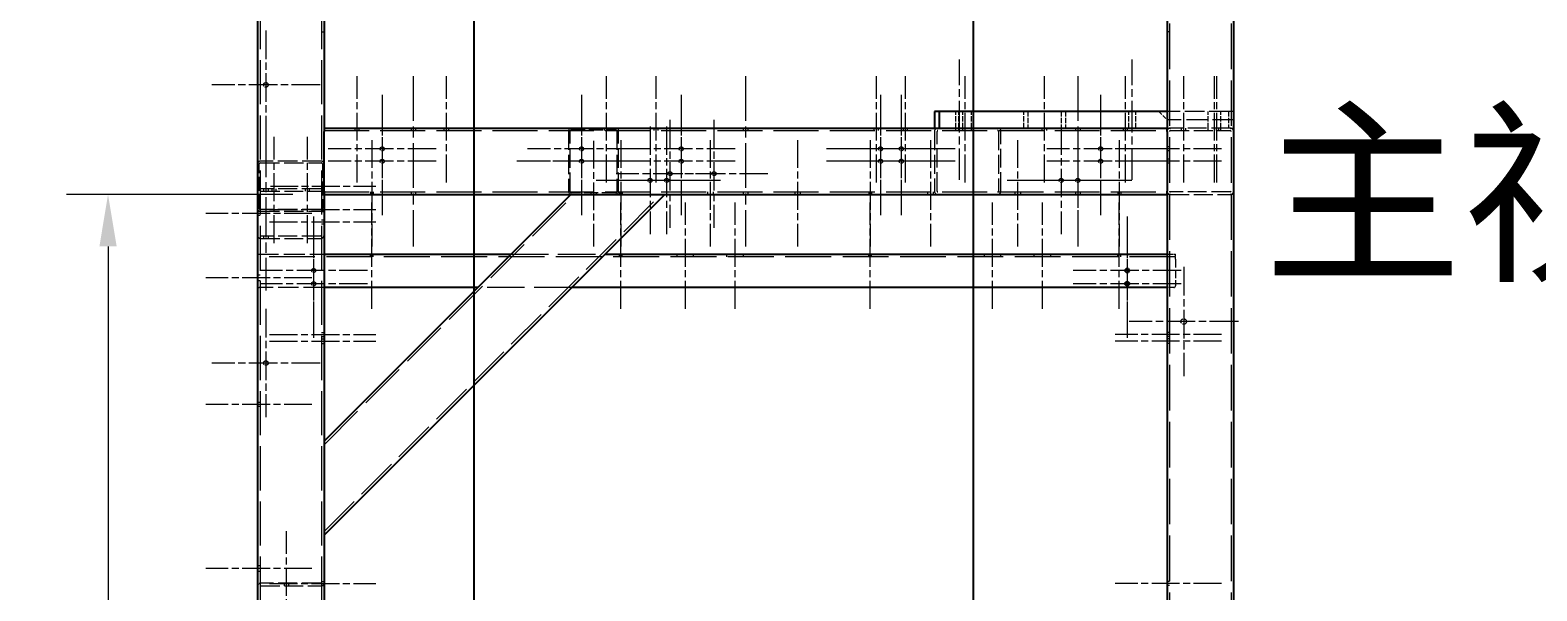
# Model space of a CAD drawing. Header units: millimetres. Extents: x 150 to 14713, y 137 to 10363.
# Drawn here: x 3508 to 5322, y 5110 to 5785 of the extents above; entities that cross this region are included whole.
import ezdxf

# ---------------------------------------------------------------- set-up
doc = ezdxf.new("R2010")
doc.units = ezdxf.units.MM
doc.header["$LTSCALE"] = 25
doc.linetypes.add('CHAIN', pattern=[0.3543, 0.2362, -0.0295, 0.0591, -0.0295])
doc.linetypes.add('DASHED', pattern=[0.2067, 0.1654, -0.0413])
for name, color, linetype, lineweight, true_color in [('中心标记 (ISO)', 1, 'CHAIN', 18, 0xff0000), ('中心线 (ISO)', 1, 'CHAIN', 18, 0xff0000), ('剖切线 (ISO)', 7, 'CHAIN', 25, 0x008000), ('尺寸 (ISO)', 7, 'Continuous', 18, 0x008000), ('符号 (ISO)', 7, 'Continuous', 18, 0x008000), ('隐藏 (ISO)', 5, 'DASHED', 18, 0x0000ff)]:
    doc.layers.add(name, color=color, linetype=linetype, lineweight=lineweight, true_color=true_color)
doc.layers.add('可见 (ISO)', color=7, linetype='Continuous', lineweight=25)
doc.styles.add('最新国标', font='simfang.ttf')
doc.styles.add('注释文本 (ISO)', font='simfang.ttf')
doc.dimstyles.new('默认 (GB)', dxfattribs={"dimscale": 25, "dimtxt": 2.8, "dimasz": 2.5, "dimexe": 2, "dimexo": 1.5, "dimgap": 0.5, "dimtad": 1, "dimtoh": 1, "dimdsep": 46, "dimtxsty": '最新国标', "dimcen": 0.09, "dimdle": 10, "dimclrd": 256, "dimclre": 256, "dimclrt": 256, "dimaunit": 1, "dimadec": 3, "dimazin": 2, "dimtfac": 0.535714, "dimtdec": 3, "dimtmove": 0, "dimatfit": 3, "dimfxl": 0, "dimtolj": 1, "dimlwd": -1, "dimlwe": -1, "dimarcsym": 0})

# ---------------------------------------------------------------- blocks, each defined once
blk = doc.blocks.new('二维转换剖视图0')
at = {"layer": '剖切线 (ISO)', "linetype": 'CHAIN', "ltscale": 16.648607}
blk.add_line((161.668, 256.182), (161.668, 169.703), dxfattribs=at)
blk = doc.blocks.new('二维转换剖视图2')
at = {"layer": '剖切线 (ISO)', "linetype": 'CHAIN', "ltscale": 16.740433}
blk.add_line((185.725, 256.208), (185.725, 169.24), dxfattribs=at)
blk = doc.blocks.new('*D16')
at = {"layer": 'Defpoints', "color": 0, "transparency": 16777216}
for p in [(3861.4, 5586.8), (3601.4, 4337.8), (3842.6, 4337.8)]:
    blk.add_point(p, dxfattribs=at)
at = {"layer": '尺寸 (ISO)', "color": 116, "true_color": 0x00803f, "transparency": 16777216}
for p, q in [((3823.9, 5586.8), (3551.4, 5586.8)), ((3601.4, 5524.3), (3601.4, 4400.3)), ((3805.1, 4337.8), (3551.4, 4337.8))]:
    blk.add_line(p, q, dxfattribs=at)
for points in [[(3591, 5524.3), (3611.8, 5524.3), (3601.4, 5586.8)], [(3591, 4400.3), (3611.8, 4400.3), (3601.4, 4337.8)]]:
    blk.add_solid(points, dxfattribs=at)
at = {"layer": '尺寸 (ISO)', "transparency": 16777216, "insert": (3553.5, 4962.3), "char_height": 70, "attachment_point": 5, "rotation": 90, "style": '最新国标'}
blk.add_mtext('\\A1;1249', dxfattribs=at)

msp = doc.modelspace()

# ---------------------------------------------------------------- linework, layer by layer
at = {"layer": '中心标记 (ISO)', "ltscale": 5.800403}
for p, q in [((3791.428, 5784.045), (3791.428, 5653.545)), ((3856.678, 5718.795), (3726.178, 5718.795)), ((3791.428, 5449.045), (3791.428, 5318.545)), ((3856.678, 5383.795), (3726.178, 5383.795))]:
    msp.add_line(p, q, dxfattribs=at)
at = {"layer": '中心标记 (ISO)', "ltscale": 5.774489}
for p, q in [((3931.428, 5706.753), (3931.428, 5576.836)), ((4171.428, 5706.753), (4171.428, 5576.836)), ((4291.428, 5706.753), (4291.428, 5576.836)), ((4531.428, 5706.753), (4531.428, 5576.836)), ((4556.428, 5706.753), (4556.428, 5576.836)), ((4796.428, 5706.753), (4796.428, 5576.836)), ((3931.428, 5691.753), (3931.428, 5561.836)), ((4171.428, 5691.753), (4171.428, 5561.836)), ((4291.428, 5691.753), (4291.428, 5561.836)), ((4531.428, 5691.753), (4531.428, 5561.836)), ((4556.428, 5691.753), (4556.428, 5561.836)), ((4796.428, 5691.753), (4796.428, 5561.836)), ((4253.928, 5668.753), (4253.928, 5538.836)), ((4273.928, 5668.753), (4273.928, 5538.836)), ((4277.928, 5676.753), (4277.928, 5546.836)), ((4330.928, 5676.753), (4330.928, 5546.836)), ((4748.928, 5668.753), (4748.928, 5538.836)), ((4768.928, 5668.753), (4768.928, 5538.836)), ((3996.386, 5641.795), (3866.469, 5641.795)), ((4236.386, 5641.795), (4106.469, 5641.795)), ((4356.386, 5641.795), (4226.469, 5641.795)), ((4596.386, 5641.795), (4466.469, 5641.795)), ((4621.386, 5641.795), (4491.469, 5641.795)), ((4861.386, 5641.795), (4731.469, 5641.795)), ((3996.386, 5626.795), (3866.469, 5626.795)), ((4236.386, 5626.795), (4106.469, 5626.795)), ((4356.386, 5626.795), (4226.469, 5626.795)), ((4596.386, 5626.795), (4466.469, 5626.795)), ((4621.386, 5626.795), (4491.469, 5626.795)), ((4861.386, 5626.795), (4731.469, 5626.795)), ((4342.886, 5611.795), (4212.969, 5611.795)), ((4395.886, 5611.795), (4265.969, 5611.795)), ((4318.886, 5603.795), (4188.969, 5603.795)), ((4338.886, 5603.795), (4208.969, 5603.795)), ((4813.886, 5603.795), (4683.969, 5603.795)), ((4833.886, 5603.795), (4703.969, 5603.795)), ((3848.928, 5560.253), (3848.928, 5430.336)), ((4828.428, 5560.253), (4828.428, 5430.336)), ((3848.928, 5544.253), (3848.928, 5414.336)), ((4828.428, 5544.253), (4828.428, 5414.336)), ((3913.886, 5495.295), (3783.969, 5495.295)), ((3913.886, 5479.295), (3783.969, 5479.295)), ((4893.386, 5495.295), (4763.469, 5495.295)), ((4893.386, 5479.295), (4763.469, 5479.295))]:
    msp.add_line(p, q, dxfattribs=at)
at = {"layer": '中心标记 (ISO)', "ltscale": 5.851385}
for p, q in [((4896.428, 5499.618), (4896.428, 5367.971)), ((4962.251, 5433.795), (4830.604, 5433.795))]:
    msp.add_line(p, q, dxfattribs=at)
at = {"layer": '中心线 (ISO)', "ltscale": 6.444903}
for p, q in [((4626.428, 5604.295), (4626.428, 5749.295)), ((4834.428, 5604.295), (4834.428, 5749.295))]:
    msp.add_line(p, q, dxfattribs=at)
at = {"layer": '中心线 (ISO)', "ltscale": 5.689282}
for p, q in [((3901.428, 5601.295), (3901.428, 5729.295)), ((4008.928, 5601.295), (4008.928, 5729.295)), ((4201.428, 5601.295), (4201.428, 5729.295)), ((4261.428, 5601.295), (4261.428, 5729.295)), ((4526.428, 5601.295), (4526.428, 5729.295)), ((4561.428, 5601.295), (4561.428, 5729.295)), ((4633.428, 5601.295), (4633.428, 5729.295)), ((4728.928, 5601.295), (4728.928, 5729.295)), ((4826.428, 5601.295), (4826.428, 5729.295)), ((4896.428, 5601.295), (4896.428, 5729.295)), ((4933.428, 5601.295), (4933.428, 5729.295)), ((4936.428, 5601.295), (4936.428, 5729.295)), ((3801.428, 5528.295), (3801.428, 5656.295)), ((3841.428, 5528.295), (3841.428, 5656.295)), ((3918.928, 5652.295), (3918.928, 5524.295)), ((4218.928, 5652.295), (4218.928, 5524.295)), ((4326.428, 5652.295), (4326.428, 5524.295)), ((4431.428, 5652.295), (4431.428, 5524.295)), ((4518.928, 5652.295), (4518.928, 5524.295)), ((4591.428, 5652.295), (4591.428, 5524.295)), ((4696.428, 5652.295), (4696.428, 5524.295)), ((4941.928, 5641.795), (4813.928, 5641.795)), ((4818.928, 5652.295), (4818.928, 5524.295)), ((4941.928, 5626.795), (4813.928, 5626.795)), ((3918.928, 5449.295), (3918.928, 5577.295)), ((4218.928, 5449.295), (4218.928, 5577.295)), ((4296.428, 5449.295), (4296.428, 5577.295)), ((4356.428, 5449.295), (4356.428, 5577.295)), ((4518.928, 5449.295), (4518.928, 5577.295)), ((4666.428, 5449.295), (4666.428, 5577.295)), ((4726.428, 5449.295), (4726.428, 5577.295)), ((4818.928, 5449.295), (4818.928, 5577.295)), ((3846.928, 5563.795), (3718.928, 5563.795)), ((3795.928, 5568.795), (3923.928, 5568.795)), ((3795.928, 5553.795), (3923.928, 5553.795)), ((3846.928, 5486.295), (3718.928, 5486.295)), ((3795.928, 5418.295), (3923.928, 5418.295)), ((3795.928, 5410.295), (3923.928, 5410.295)), ((4941.928, 5418.295), (4813.928, 5418.295)), ((4941.928, 5410.295), (4813.928, 5410.295)), ((3846.928, 5333.795), (3718.928, 5333.795)), ((3816.428, 5053.295), (3816.428, 5181.295)), ((3846.928, 5136.295), (3718.928, 5136.295)), ((3795.928, 5118.295), (3923.928, 5118.295)), ((4941.928, 5118.295), (4813.928, 5118.295))]:
    msp.add_line(p, q, dxfattribs=at)
at = {"layer": '中心线 (ISO)', "ltscale": 9.111801}
for p, q in [((3968.928, 5729.295), (3968.928, 5524.295)), ((4368.928, 5729.295), (4368.928, 5524.295)), ((4768.928, 5729.295), (4768.928, 5524.295))]:
    msp.add_line(p, q, dxfattribs=at)
at = {"layer": '中心线 (ISO)', "ltscale": 8.222835}
msp.add_line((3791.428, 5656.295), (3791.428, 5471.295), dxfattribs=at)
at = {"layer": '中心线 (ISO)', "ltscale": 5.644834}
for p, q in [((4185.928, 5651.295), (4185.928, 5524.295)), ((4220.428, 5626.795), (4093.428, 5626.795)), ((3796.928, 5596.795), (3923.928, 5596.795))]:
    msp.add_line(p, q, dxfattribs=at)
at = {"layer": '可见 (ISO)'}
for p, q in [((3781.428, 6279.795), (3781.428, 4353.795)), ((3861.428, 6203.795), (3861.428, 5666.795)), ((4876.428, 6203.795), (4876.428, 5666.795)), ((4956.428, 6203.795), (4956.428, 4433.795)), ((4602.428, 5686.795), (4596.428, 5686.795)), ((4596.428, 5686.795), (4596.428, 5666.795)), ((4876.428, 5686.795), (4602.428, 5686.795)), ((4602.428, 5666.795), (4602.428, 5686.795)), ((3861.428, 5666.795), (3861.428, 5662.795)), ((3861.428, 5666.795), (4876.428, 5666.795)), ((3861.428, 5590.795), (3861.428, 5662.795)), ((4876.428, 5662.795), (4876.428, 5666.795)), ((4876.428, 5662.795), (4876.428, 5590.795)), ((3861.428, 5590.795), (3861.428, 5586.795)), ((4876.428, 5586.795), (4876.428, 5590.795)), ((3861.428, 5176.673), (4271.55, 5586.795)), ((3861.428, 5289.81), (4158.413, 5586.795)), ((3861.428, 5586.795), (4876.428, 5586.795)), ((3861.428, 5586.795), (3861.428, 4433.795)), ((4876.428, 5586.795), (4876.428, 4433.795)), ((3861.428, 5514.795), (4086.413, 5514.795)), ((4199.55, 5514.795), (4876.428, 5514.795)), ((4046.413, 5474.795), (3861.428, 5474.795)), ((4876.428, 5474.795), (4159.55, 5474.795))]:
    msp.add_line(p, q, dxfattribs=at)
for centre in [(4828.428, 5495.295), (4828.428, 5479.295)]:
    msp.add_circle(centre, 2.459, dxfattribs=at)
at = {"layer": '隐藏 (ISO)', "ltscale": 12.85221}
for p, q in [((3784.428, 6279.795), (3784.428, 4353.795)), ((3858.428, 6279.795), (3858.428, 4353.795))]:
    msp.add_line(p, q, dxfattribs=at)
at = {"layer": '隐藏 (ISO)', "ltscale": 13.25951}
for p, q in [((4879.428, 6203.795), (4879.428, 4353.795)), ((4953.428, 6203.795), (4953.428, 4353.795))]:
    msp.add_line(p, q, dxfattribs=at)
at = {"layer": '隐藏 (ISO)', "ltscale": 0.228464}
for p, q in [((3858.428, 5782.545), (3861.428, 5782.545)), ((4879.428, 5782.545), (4876.428, 5782.545)), ((3898.969, 5663.795), (3898.969, 5666.795)), ((3903.886, 5663.795), (3903.886, 5666.795)), ((3966.178, 5666.795), (3966.178, 5663.795)), ((3971.678, 5666.795), (3971.678, 5663.795)), ((4006.178, 5663.795), (4006.178, 5666.795)), ((4011.678, 5663.795), (4011.678, 5666.795)), ((4198.969, 5663.795), (4198.969, 5666.795)), ((4203.886, 5663.795), (4203.886, 5666.795)), ((4258.969, 5663.795), (4258.969, 5666.795)), ((4263.886, 5663.795), (4263.886, 5666.795)), ((4366.178, 5666.795), (4366.178, 5663.795)), ((4371.678, 5666.795), (4371.678, 5663.795)), ((4523.969, 5663.795), (4523.969, 5666.795)), ((4528.886, 5663.795), (4528.886, 5666.795)), ((4558.969, 5663.795), (4558.969, 5666.795)), ((4563.886, 5663.795), (4563.886, 5666.795)), ((4622.24, 5663.795), (4622.24, 5666.795)), ((4625.781, 5663.795), (4625.781, 5666.795)), ((4630.616, 5663.795), (4630.616, 5666.795)), ((4641.075, 5663.795), (4641.075, 5666.795)), ((4726.178, 5663.795), (4726.178, 5666.795)), ((4731.678, 5663.795), (4731.678, 5666.795)), ((4766.178, 5666.795), (4766.178, 5663.795)), ((4771.678, 5666.795), (4771.678, 5663.795)), ((4823.969, 5663.795), (4823.969, 5666.795)), ((4828.886, 5663.795), (4828.886, 5666.795)), ((4893.969, 5663.795), (4893.969, 5666.795)), ((4898.886, 5663.795), (4898.886, 5666.795)), ((4925.781, 5663.795), (4925.781, 5666.795)), ((4933.969, 5663.795), (4933.969, 5666.795)), ((4938.886, 5663.795), (4938.886, 5666.795)), ((4941.075, 5663.795), (4941.075, 5666.795)), ((4879.428, 5644.253), (4876.428, 5644.253)), ((4879.428, 5639.336), (4876.428, 5639.336)), ((4879.428, 5629.253), (4876.428, 5629.253)), ((4879.428, 5624.336), (4876.428, 5624.336)), ((3788.678, 5593.795), (3788.678, 5590.795)), ((3794.178, 5593.795), (3794.178, 5590.795)), ((3798.969, 5590.795), (3798.969, 5593.795)), ((3803.886, 5590.795), (3803.886, 5593.795)), ((3838.969, 5590.795), (3838.969, 5593.795)), ((3843.886, 5590.795), (3843.886, 5593.795)), ((3917.307, 5589.795), (3917.307, 5586.795)), ((3920.549, 5589.795), (3920.549, 5586.795)), ((3966.178, 5589.795), (3966.178, 5586.795)), ((3971.678, 5589.795), (3971.678, 5586.795)), ((4217.307, 5589.795), (4217.307, 5586.795)), ((4220.549, 5589.795), (4220.549, 5586.795)), ((4323.104, 5589.795), (4323.104, 5586.795)), ((4329.751, 5589.795), (4329.751, 5586.795)), ((4366.178, 5589.795), (4366.178, 5586.795)), ((4371.678, 5589.795), (4371.678, 5586.795)), ((4428.104, 5589.795), (4428.104, 5586.795)), ((4434.751, 5589.795), (4434.751, 5586.795)), ((4517.307, 5589.795), (4517.307, 5586.795)), ((4520.549, 5589.795), (4520.549, 5586.795)), ((4588.104, 5589.795), (4588.104, 5586.795)), ((4594.751, 5589.795), (4594.751, 5586.795)), ((4693.104, 5589.795), (4693.104, 5586.795)), ((4699.751, 5589.795), (4699.751, 5586.795)), ((4766.178, 5589.795), (4766.178, 5586.795)), ((4771.678, 5589.795), (4771.678, 5586.795)), ((4817.307, 5589.795), (4817.307, 5586.795)), ((4820.549, 5589.795), (4820.549, 5586.795)), ((3858.428, 5571.253), (3861.428, 5571.253)), ((3784.428, 5566.253), (3781.428, 5566.253)), ((3784.428, 5561.336), (3781.428, 5561.336)), ((3858.428, 5566.336), (3861.428, 5566.336)), ((3858.428, 5556.253), (3861.428, 5556.253)), ((3858.428, 5551.336), (3861.428, 5551.336)), ((3788.678, 5536.795), (3788.678, 5533.795)), ((3794.178, 5536.795), (3794.178, 5533.795)), ((3917.307, 5511.795), (3917.307, 5514.795)), ((3920.549, 5511.795), (3920.549, 5514.795)), ((4217.307, 5511.795), (4217.307, 5514.795)), ((4220.549, 5511.795), (4220.549, 5514.795)), ((4286.428, 5511.795), (4286.428, 5514.795)), ((4306.428, 5511.795), (4306.428, 5514.795)), ((4346.428, 5511.795), (4346.428, 5514.795)), ((4366.428, 5511.795), (4366.428, 5514.795)), ((4517.307, 5511.795), (4517.307, 5514.795)), ((4520.549, 5511.795), (4520.549, 5514.795)), ((4656.428, 5511.795), (4656.428, 5514.795)), ((4676.428, 5511.795), (4676.428, 5514.795)), ((4716.428, 5511.795), (4716.428, 5514.795)), ((4736.428, 5511.795), (4736.428, 5514.795)), ((4817.307, 5511.795), (4817.307, 5514.795)), ((4820.549, 5511.795), (4820.549, 5514.795)), ((3784.428, 5489.618), (3781.428, 5489.618)), ((3784.428, 5482.971), (3781.428, 5482.971)), ((3858.428, 5420.753), (3861.428, 5420.753)), ((3858.428, 5415.836), (3861.428, 5415.836)), ((3858.428, 5413.045), (3861.428, 5413.045)), ((3858.428, 5407.545), (3861.428, 5407.545)), ((4879.428, 5420.753), (4876.428, 5420.753)), ((4879.428, 5415.836), (4876.428, 5415.836)), ((4879.428, 5413.045), (4876.428, 5413.045)), ((4879.428, 5407.545), (4876.428, 5407.545)), ((3784.428, 5336.253), (3781.428, 5336.253)), ((3784.428, 5331.336), (3781.428, 5331.336)), ((3784.428, 5139.618), (3781.428, 5139.618)), ((3784.428, 5132.971), (3781.428, 5132.971)), ((3813.969, 5115.795), (3813.969, 5118.795)), ((3818.886, 5115.795), (3818.886, 5118.795)), ((3858.428, 5120.753), (3861.428, 5120.753)), ((3858.428, 5115.836), (3861.428, 5115.836)), ((4879.428, 5120.753), (4876.428, 5120.753)), ((4879.428, 5115.836), (4876.428, 5115.836))]:
    msp.add_line(p, q, dxfattribs=at)
at = {"layer": '隐藏 (ISO)', "ltscale": 1.523657}
for p, q in [((4622.24, 5666.795), (4622.24, 5686.795)), ((4625.781, 5666.795), (4625.781, 5686.795)), ((4630.616, 5666.795), (4630.616, 5686.795)), ((4641.075, 5666.795), (4641.075, 5686.795)), ((4703.928, 5666.795), (4703.928, 5686.795)), ((4708.928, 5686.795), (4708.928, 5666.795)), ((4748.928, 5686.795), (4748.928, 5666.795)), ((4753.928, 5686.795), (4753.928, 5666.795)), ((4830.24, 5666.795), (4830.24, 5686.795)), ((4838.616, 5666.795), (4838.616, 5686.795)), ((4925.781, 5666.795), (4925.781, 5686.795)), ((4941.075, 5666.795), (4941.075, 5686.795)), ((4950.428, 5686.795), (4950.428, 5666.795))]:
    msp.add_line(p, q, dxfattribs=at)
at = {"layer": '隐藏 (ISO)', "ltscale": 1.319512}
msp.add_line((4866.428, 5686.795), (4876.428, 5676.795), dxfattribs=at)
at = {"layer": '隐藏 (ISO)', "ltscale": 5.637802}
for p, q in [((4950.428, 5686.795), (4876.428, 5686.795)), ((4155.928, 5663.795), (4155.928, 5589.795)), ((4157.928, 5589.795), (4157.928, 5663.795)), ((4213.928, 5663.795), (4213.928, 5589.795)), ((4215.928, 5589.795), (4215.928, 5663.795)), ((3858.428, 5626.795), (3784.428, 5626.795)), ((3784.428, 5624.795), (3858.428, 5624.795)), ((3858.428, 5568.795), (3784.428, 5568.795)), ((3784.428, 5566.795), (3858.428, 5566.795))]:
    msp.add_line(p, q, dxfattribs=at)
at = {"layer": '隐藏 (ISO)', "ltscale": 0.646375}
msp.add_line((4956.428, 5686.795), (4950.428, 5686.795), dxfattribs=at)
at = {"layer": '隐藏 (ISO)', "ltscale": 13.094662}
for p, q in [((3861.428, 5663.795), (4876.428, 5663.795)), ((3861.428, 5589.795), (4876.428, 5589.795))]:
    msp.add_line(p, q, dxfattribs=at)
at = {"layer": '隐藏 (ISO)', "ltscale": 4.114045}
for p, q in [((4158.928, 5664.795), (4212.928, 5664.795)), ((3783.428, 5569.795), (3783.428, 5623.795)), ((3859.428, 5623.795), (3859.428, 5569.795)), ((4212.928, 5588.795), (4158.928, 5588.795))]:
    msp.add_line(p, q, dxfattribs=at)
at = {"layer": '隐藏 (ISO)', "ltscale": 5.485426}
for p, q in [((4596.428, 5662.795), (4596.428, 5590.795)), ((4599.428, 5590.795), (4599.428, 5662.795)), ((4673.428, 5662.795), (4673.428, 5590.795)), ((4676.428, 5590.795), (4676.428, 5662.795)), ((4952.428, 5666.795), (4880.428, 5666.795)), ((4880.428, 5663.795), (4952.428, 5663.795)), ((3857.428, 5593.795), (3785.428, 5593.795)), ((3785.428, 5590.795), (3857.428, 5590.795)), ((4952.428, 5589.795), (4880.428, 5589.795)), ((4880.428, 5586.795), (4952.428, 5586.795)), ((3857.428, 5536.795), (3785.428, 5536.795)), ((3785.428, 5533.795), (3857.428, 5533.795)), ((3857.428, 5118.795), (3785.428, 5118.795)), ((3785.428, 5115.795), (3857.428, 5115.795))]:
    msp.add_line(p, q, dxfattribs=at)
at = {"layer": '隐藏 (ISO)', "ltscale": 6.094929}
for p, q in [((4956.428, 5676.795), (4876.428, 5676.795)), ((3781.428, 5514.795), (3861.428, 5514.795))]:
    msp.add_line(p, q, dxfattribs=at)
at = {"layer": '隐藏 (ISO)', "ltscale": 0.304651}
msp.add_line((4876.428, 5666.795), (4880.428, 5666.795), dxfattribs=at)
at = {"layer": '隐藏 (ISO)', "ltscale": 0.430884}
msp.add_line((4952.428, 5666.795), (4956.428, 5666.795), dxfattribs=at)
at = {"layer": '隐藏 (ISO)', "ltscale": 0.152276}
for p, q in [((4157.928, 5629.253), (4155.928, 5629.253)), ((4157.928, 5624.336), (4155.928, 5624.336)), ((3859.428, 5600.118), (3861.428, 5600.118)), ((3859.428, 5593.471), (3861.428, 5593.471)), ((4182.604, 5588.795), (4182.604, 5586.795)), ((4189.251, 5588.795), (4189.251, 5586.795))]:
    msp.add_line(p, q, dxfattribs=at)
at = {"layer": '隐藏 (ISO)', "ltscale": 13.739719}
msp.add_line((3861.428, 5285.567), (4162.655, 5586.795), dxfattribs=at)
at = {"layer": '隐藏 (ISO)', "ltscale": 12.342095}
msp.add_line((3861.428, 5180.916), (4267.307, 5586.795), dxfattribs=at)
at = {"layer": '隐藏 (ISO)', "ltscale": 0.478602}
for p, q in [((4880.428, 5586.795), (4876.428, 5586.795)), ((4956.428, 5586.795), (4952.428, 5586.795))]:
    msp.add_line(p, q, dxfattribs=at)
at = {"layer": '隐藏 (ISO)', "ltscale": 10.946984}
for p, q in [((4086.413, 5514.795), (4199.55, 5514.795)), ((4159.55, 5474.795), (4046.413, 5474.795))]:
    msp.add_line(p, q, dxfattribs=at)
at = {"layer": '隐藏 (ISO)', "ltscale": 0.761779}
msp.add_line((4876.428, 5514.795), (4886.428, 5514.795), dxfattribs=at)
at = {"layer": '隐藏 (ISO)', "ltscale": 0.717954}
msp.add_line((4886.428, 5508.795), (4886.428, 5514.795), dxfattribs=at)
at = {"layer": '隐藏 (ISO)', "ltscale": 13.364779}
msp.add_line((4886.428, 5511.795), (3781.428, 5511.795), dxfattribs=at)
at = {"layer": '隐藏 (ISO)', "ltscale": 2.437912}
msp.add_line((4886.428, 5508.795), (4886.428, 5476.795), dxfattribs=at)
at = {"layer": '隐藏 (ISO)', "ltscale": 5.942554}
msp.add_line((3861.428, 5474.795), (3783.428, 5474.795), dxfattribs=at)
at = {"layer": '隐藏 (ISO)', "ltscale": 0.609403}
msp.add_line((4884.428, 5474.795), (4876.428, 5474.795), dxfattribs=at)
at = {"layer": '隐藏 (ISO)', "ltscale": 1.316332}
for centre in [(3791.428, 5718.795), (3791.428, 5383.795)]:
    msp.add_circle(centre, 2.75, dxfattribs=at)
at = {"layer": '隐藏 (ISO)', "ltscale": 1.17679}
for centre, radius in [((3931.428, 5641.795), 2.458), ((4171.428, 5641.795), 2.458), ((4291.428, 5641.795), 2.458), ((4531.428, 5641.795), 2.458), ((4556.428, 5641.795), 2.458), ((4796.428, 5641.795), 2.458), ((3931.428, 5626.795), 2.458), ((4171.428, 5626.795), 2.458), ((4291.428, 5626.795), 2.458), ((4531.428, 5626.795), 2.458), ((4556.428, 5626.795), 2.458), ((4796.428, 5626.795), 2.458), ((4253.928, 5603.795), 2.458), ((4273.928, 5603.795), 2.458), ((4277.928, 5611.795), 2.458), ((4330.928, 5611.795), 2.458), ((4748.928, 5603.795), 2.458), ((4768.928, 5603.795), 2.458), ((3848.928, 5495.295), 2.459), ((3848.928, 5479.295), 2.459)]:
    msp.add_circle(centre, radius, dxfattribs=at)
at = {"layer": '隐藏 (ISO)', "ltscale": 1.590868}
msp.add_circle((4896.428, 5433.795), 3.324, dxfattribs=at)
at = {"layer": '隐藏 (ISO)', "ltscale": 0.358927}
for centre, start, end in [((4158.928, 5663.795), 90, 180), ((4212.928, 5663.795), 0, 90), ((3784.428, 5623.795), 90, 180), ((3858.428, 5623.795), 0, 90), ((4158.928, 5589.795), 180, 270), ((4212.928, 5589.795), 270, 0), ((3784.428, 5569.795), 180, 270), ((3858.428, 5569.795), 270, 0)]:
    msp.add_arc(centre, 3, start, end, dxfattribs=at)
at = {"layer": '隐藏 (ISO)', "ltscale": 0.119576}
for centre, start, end in [((4158.928, 5663.795), 90, 180), ((4212.928, 5663.795), 0, 90), ((4600.428, 5662.795), 90, 180), ((4672.428, 5662.795), 0, 90), ((4880.428, 5662.795), 90, 180), ((4952.428, 5662.795), 0, 90), ((3784.428, 5623.795), 90, 180), ((3858.428, 5623.795), 0, 90), ((3785.428, 5589.795), 90, 180), ((3857.428, 5589.795), 0, 90), ((4158.928, 5589.795), 180, 270), ((4212.928, 5589.795), 270, 0), ((4600.428, 5590.795), 180, 270), ((4672.428, 5590.795), 270, 0), ((4880.428, 5590.795), 180, 270), ((4952.428, 5590.795), 270, 0), ((3784.428, 5569.795), 180, 270), ((3858.428, 5569.795), 270, 0), ((3785.428, 5537.795), 180, 270), ((3857.428, 5537.795), 270, 0), ((3785.428, 5114.795), 90, 180), ((3857.428, 5114.795), 0, 90)]:
    msp.add_arc(centre, 1, start, end, dxfattribs=at)
at = {"layer": '隐藏 (ISO)', "ltscale": 0.478602}
for centre, start, end in [((4600.428, 5662.795), 90, 180), ((4672.428, 5662.795), 0, 90), ((4880.428, 5662.795), 90, 180), ((4952.428, 5662.795), 0, 90), ((3785.428, 5589.795), 90, 180), ((3857.428, 5589.795), 0, 90), ((4600.428, 5590.795), 180, 270), ((4672.428, 5590.795), 270, 0), ((4880.428, 5590.795), 180, 270), ((4952.428, 5590.795), 270, 0), ((3785.428, 5537.795), 180, 270), ((3857.428, 5537.795), 270, 0), ((3785.428, 5114.795), 90, 180), ((3857.428, 5114.795), 0, 90)]:
    msp.add_arc(centre, 4, start, end, dxfattribs=at)
at = {"layer": '隐藏 (ISO)', "ltscale": 0.239251}
for centre, start, end in [((3783.428, 5476.795), 180, 270), ((4884.428, 5476.795), 270, 0)]:
    msp.add_arc(centre, 2, start, end, dxfattribs=at)

# ---------------------------------------------------------------- block references
at = {"layer": '剖切线 (ISO)', "xscale": 25, "yscale": 25, "zscale": 25}
for name in ['二维转换剖视图0', '二维转换剖视图2']:
    msp.add_blockref(name, (0, 0), dxfattribs=at)

# ---------------------------------------------------------------- texts
at = {"layer": '符号 (ISO)', "insert": (4992.669, 5578.269), "char_height": 175, "width": 785.96497, "attachment_point": 4, "style": '注释文本 (ISO)'}
msp.add_mtext('\\fFangSong|b0|i0;{\\H175.0000;主视图}', dxfattribs=at)

# ---------------------------------------------------------------- dimensions: what is measured, and where the dimension line sits
at = {"layer": '尺寸 (ISO)', "color": 116, "true_color": 0x00803f}
dim = msp.add_linear_dim(base=(3601.428, 4337.795), p1=(3861.428, 5586.795), p2=(3842.6, 4337.795), angle=270, dimstyle='默认 (GB)', override={"dimgap": 0.5, "dimtoh": 0, "dimdec": 2, "dimtol": 0, "dimlim": 0, "dimtp": 0, "dimtm": 0, "dimtdec": 3, "dimtofl": 0, "dimatfit": 1}, dxfattribs=at)
dim.commit()
dim.dimension.update_dxf_attribs({"geometry": '*D16', "text_midpoint": (3601.428, 4962.295), "dimtype": 160})

doc.saveas('drawing.dxf')
